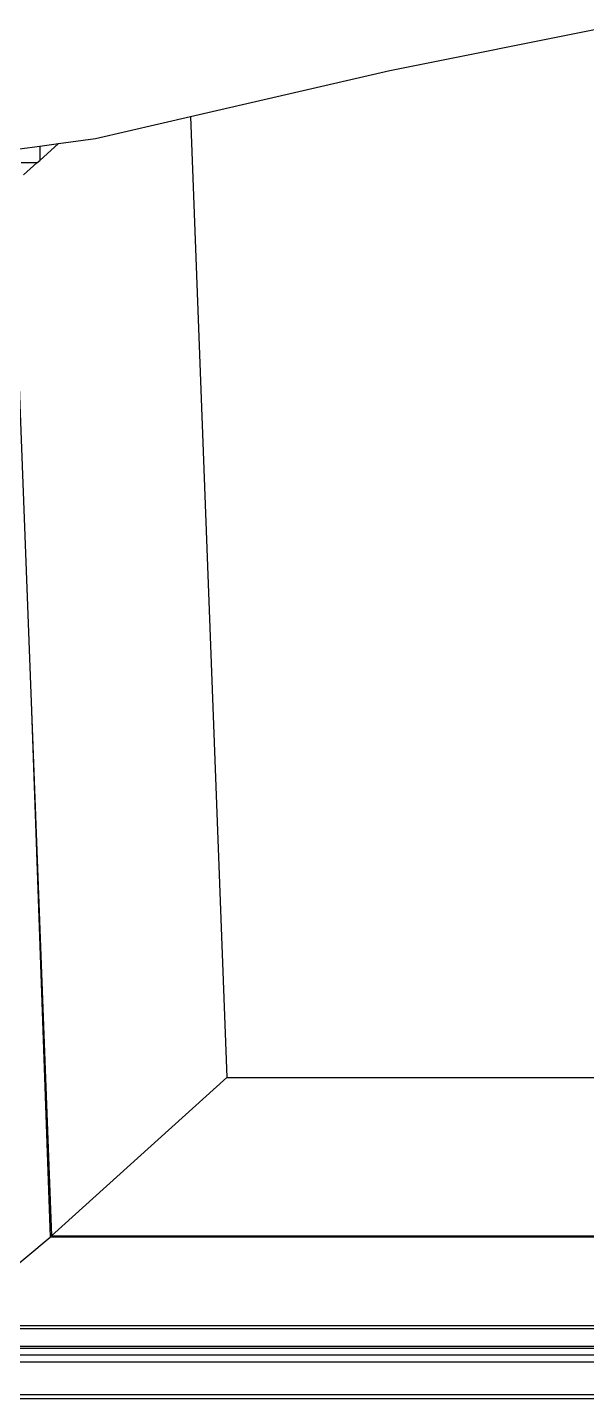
# Model space of a CAD drawing. Extents: x -24961 to 905641, y -154323 to 635957.
# Drawn here: x 437907.46 to 437924.85, y -143408.74 to -143366.08 of the extents above; entities that cross this region are included whole.
import ezdxf

# ---------------------------------------------------------------- set-up
doc = ezdxf.new("R2010")
doc.units = 0
doc.header["$LTSCALE"] = 1000
doc.header["$MEASUREMENT"] = 0

msp = doc.modelspace()

# ---------------------------------------------------------------- linework, layer by layer
for p, q in [((437918.737, -143367.414), (437925.411, -143366.078)), ((437912.53, -143368.851), (437918.737, -143367.414)), ((437909.574, -143369.535), (437912.53, -143368.851)), ((437912.53, -143368.851), (437913.664, -143398.748)), ((437908.426, -143369.69), (437909.574, -143369.535)), ((437907.213, -143369.854), (437907.847, -143369.768)), ((437907.847, -143370.214), (437908.426, -143369.69)), ((437907.847, -143369.768), (437908.426, -143369.69)), ((437907.847, -143369.768), (437907.847, -143370.214)), ((437907.756, -143370.296), (437907.265, -143370.296)), ((437907.337, -143370.663), (437907.756, -143370.296)), ((437907.756, -143370.296), (437907.847, -143370.214)), ((437906.967, -143371.009), (437907.587, -143387.344)), ((437907.587, -143387.344), (437908.164, -143403.716)), ((437907.587, -143387.344), (437908.206, -143403.679)), ((437908.206, -143403.679), (437913.664, -143398.748)), ((437913.664, -143398.748), (437942.319, -143398.748)), ((437904.88, -143406.464), (437908.164, -143403.716)), ((437933.338, -143403.716), (437908.164, -143403.716)), ((437908.206, -143403.679), (437929.171, -143403.679)), ((437904.78, -143406.556), (437929.233, -143406.556)), ((437904.88, -143406.464), (437929.231, -143406.464)), ((437904.165, -143407.169), (437929.249, -143407.169)), ((437904.224, -143407.114), (437929.248, -143407.114)), ((437903.601, -143407.593), (437929.26, -143407.593)), ((437903.938, -143407.374), (437929.254, -143407.374)), ((437900.711, -143408.74), (437929.289, -143408.74)), ((437901.075, -143408.617), (437929.286, -143408.617))]:
    msp.add_line(p, q)

doc.saveas('drawing.dxf')
